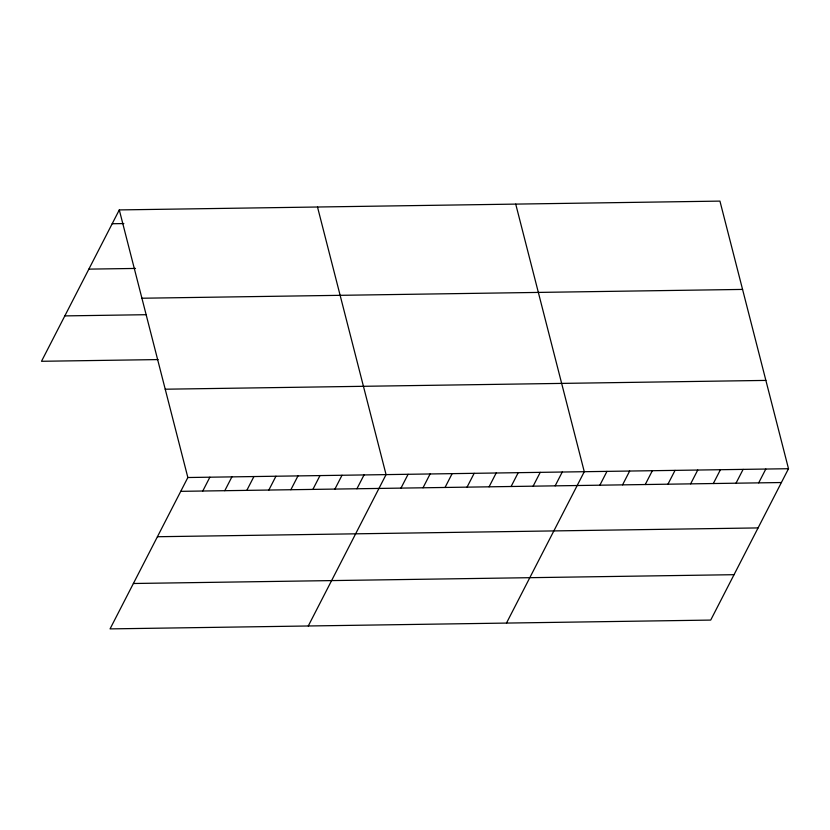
<?xml version="1.0" encoding="UTF-8"?>
<svg xmlns="http://www.w3.org/2000/svg" width="830" height="830" viewBox="0 0 830 830"><rect width="100%" height="100%" fill="white"/><g stroke="black" fill="none" stroke-linecap="round" stroke-linejoin="round"><path stroke-width="1.25" d="M119.292 209.917L187.85 477.52L110.058 628.891L710.708 620.083L788.5 468.711L719.942 201.109L119.292 209.917L41.5 361.289L158.094 359.577M202.769 491.018L209.866 477.198M224.795 490.696L231.892 476.877M246.811 490.374L253.918 476.555M268.837 490.053L275.944 476.233M290.863 489.731L297.97 475.901M312.889 489.399L319.986 475.58M334.915 489.078L342.012 475.258M356.931 488.756L364.038 474.936M308.272 625.976L386.064 474.615L317.506 207.012M400.983 488.113L408.09 474.293M423.01 487.791L430.106 473.971M445.036 487.469L452.132 473.65M467.051 487.148L474.158 473.318M489.078 486.816L496.184 472.996M511.104 486.494L518.211 472.675M533.13 486.173L540.226 472.353M555.156 485.851L562.252 472.031M506.487 623.071L584.279 471.71L515.721 204.107M599.862 485.197L606.969 471.378M622.562 484.865L629.659 471.046M645.252 484.533L652.349 470.714M667.942 484.201L675.039 470.382M690.633 483.869L697.74 470.05M713.323 483.537L720.43 469.707M736.013 483.195L743.12 469.375M758.703 482.863L765.81 469.043M112.185 223.737L123.846 223.571M88.862 269.127L135.498 268.443M141.92 298.229L742.57 289.421M64.823 315.898L146.443 314.695M165.222 389.208L765.872 380.41M187.85 477.52L788.5 468.711M180.743 491.339L781.393 482.531M157.42 536.73L758.07 527.922M133.381 583.5L734.031 574.692"/></g></svg>
